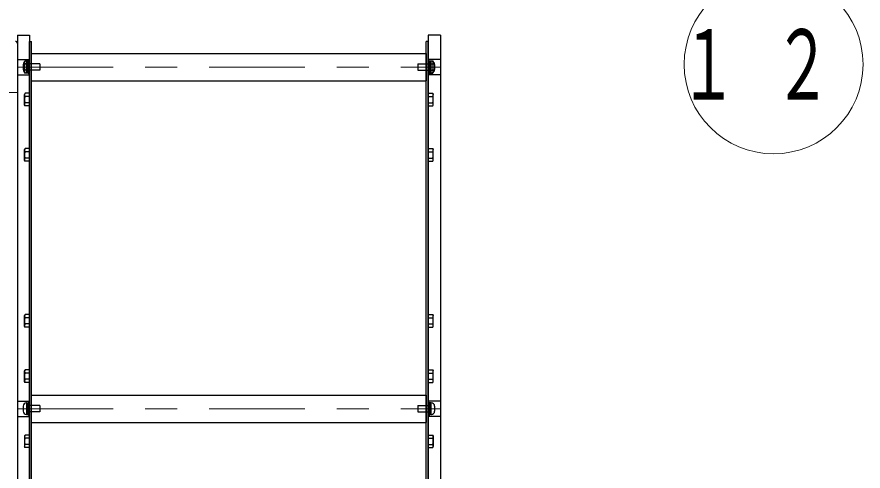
# Model space of a CAD drawing. Units: millimetres on the paper, scale 1:50. Extents: x -385 to 420, y 0 to 267.
# Drawn here: x -95.67 to -69.18, y 52.58 to 66.81 of the extents above; entities that cross this region are included whole.
import ezdxf

# ---------------------------------------------------------------- set-up
doc = ezdxf.new("R2010")
doc.units = ezdxf.units.MM
doc.linetypes.add('USER1', pattern=[4.5, 2.5, -2])
doc.linetypes.add('USER2', pattern=[6, 3, -1, 1, -1])
doc.layers.add('1_50', color=7, linetype='Continuous', lineweight=25)
doc.styles.add('ＭＳ ゴシック', font='')
doc.styles.get('ＭＳ ゴシック').set_extended_font_data('MS Gothic')

msp = doc.modelspace()

# ---------------------------------------------------------------- linework, layer by layer
at = {"layer": '1_50', "color": 131}
for p, q in [((-95.65, 66.238), (-95.65, 42.838)), ((-95.65, 66.238), (-95.27, 66.238)), ((-95.27, 66.238), (-95.27, 42.838)), ((-82.79, 66.238), (-82.79, 42.838)), ((-82.41, 66.238), (-82.79, 66.238)), ((-82.41, 66.238), (-82.41, 42.838)), ((-95.65, 65.978), (-95.65, 43.098)), ((-95.65, 65.478), (-95.27, 65.478)), ((-82.41, 65.478), (-82.79, 65.478)), ((-95.65, 64.998), (-95.27, 64.998)), ((-82.41, 64.998), (-82.79, 64.998)), ((-95.65, 54.778), (-95.27, 54.778)), ((-82.41, 54.778), (-82.79, 54.778)), ((-95.65, 54.298), (-95.27, 54.298)), ((-82.41, 54.298), (-82.79, 54.298))]:
    msp.add_line(p, q, dxfattribs=at)
at = {"layer": '1_50', "color": 4, "linetype": 'USER1', "lineweight": 13}
for p, q in [((-95.714, 66.038), (-95.65, 66.038)), ((-95.65, 66.038), (-95.65, 43.038)), ((-96.477, 64.438), (-95.65, 64.438))]:
    msp.add_line(p, q, dxfattribs=at)
at = {"layer": '1_50', "color": 4}
for p, q in [((-95.27, 43.038), (-95.27, 66.038)), ((-95.27, 66.038), (-95.206, 66.038)), ((-95.206, 43.038), (-95.206, 66.038)), ((-82.79, 66.038), (-82.854, 66.038)), ((-82.854, 43.038), (-82.854, 66.038)), ((-82.79, 43.038), (-82.79, 66.038)), ((-95.3, 65.448), (-95.3, 65.028)), ((-95.27, 65.448), (-95.3, 65.448)), ((-95.27, 65.448), (-95.27, 65.028)), ((-95.206, 64.811), (-95.206, 65.665)), ((-95.206, 65.665), (-82.854, 65.665)), ((-82.854, 65.665), (-82.854, 64.811)), ((-82.79, 65.448), (-82.79, 65.028)), ((-82.79, 65.448), (-82.76, 65.448)), ((-82.76, 65.448), (-82.76, 65.028)), ((-95.47, 65.318), (-95.47, 65.158)), ((-95.35, 65.418), (-95.37, 65.418)), ((-95.35, 65.054), (-95.35, 65.422)), ((-95.35, 65.422), (-95.3, 65.422)), ((-95.35, 65.418), (-95.35, 65.058)), ((-94.95, 65.338), (-95.35, 65.338)), ((-95.35, 65.252), (-95.3, 65.238)), ((-95.35, 65.238), (-95.3, 65.225)), ((-95.3, 65.054), (-95.3, 65.422)), ((-94.95, 65.338), (-94.95, 65.138)), ((-83.11, 65.338), (-83.11, 65.138)), ((-83.11, 65.338), (-82.71, 65.338)), ((-82.76, 65.054), (-82.76, 65.422)), ((-82.71, 65.422), (-82.76, 65.422)), ((-82.71, 65.252), (-82.76, 65.238)), ((-82.71, 65.238), (-82.76, 65.225)), ((-82.71, 65.054), (-82.71, 65.422)), ((-82.71, 65.418), (-82.71, 65.058)), ((-82.71, 65.418), (-82.69, 65.418)), ((-82.59, 65.318), (-82.59, 65.158)), ((-95.35, 65.058), (-95.37, 65.058)), ((-94.95, 65.138), (-95.35, 65.138)), ((-95.35, 65.054), (-95.3, 65.054)), ((-95.3, 65.028), (-95.27, 65.028)), ((-83.11, 65.138), (-82.71, 65.138)), ((-82.76, 65.028), (-82.79, 65.028)), ((-82.71, 65.054), (-82.76, 65.054)), ((-82.71, 65.058), (-82.69, 65.058)), ((-95.206, 64.811), (-82.854, 64.811)), ((-95.206, 54.111), (-95.206, 54.965)), ((-95.206, 54.965), (-82.854, 54.965)), ((-82.854, 54.965), (-82.854, 54.111)), ((-95.47, 54.618), (-95.47, 54.458)), ((-95.35, 54.718), (-95.37, 54.718)), ((-95.35, 54.354), (-95.35, 54.722)), ((-95.35, 54.722), (-95.3, 54.722)), ((-95.35, 54.718), (-95.35, 54.358)), ((-94.95, 54.638), (-95.35, 54.638)), ((-95.3, 54.748), (-95.3, 54.328)), ((-95.27, 54.748), (-95.3, 54.748)), ((-95.3, 54.354), (-95.3, 54.722)), ((-95.27, 54.748), (-95.27, 54.328)), ((-94.95, 54.638), (-94.95, 54.438)), ((-83.11, 54.638), (-83.11, 54.438)), ((-83.11, 54.638), (-82.71, 54.638)), ((-82.79, 54.748), (-82.79, 54.328)), ((-82.79, 54.748), (-82.76, 54.748)), ((-82.76, 54.748), (-82.76, 54.328)), ((-82.76, 54.354), (-82.76, 54.722)), ((-82.71, 54.722), (-82.76, 54.722)), ((-82.71, 54.354), (-82.71, 54.722)), ((-82.71, 54.718), (-82.71, 54.358)), ((-82.71, 54.718), (-82.69, 54.718)), ((-82.59, 54.618), (-82.59, 54.458)), ((-95.35, 54.358), (-95.37, 54.358)), ((-95.35, 54.552), (-95.3, 54.538)), ((-95.35, 54.538), (-95.3, 54.525)), ((-94.95, 54.438), (-95.35, 54.438)), ((-95.35, 54.354), (-95.3, 54.354)), ((-95.3, 54.328), (-95.27, 54.328)), ((-83.11, 54.438), (-82.71, 54.438)), ((-82.76, 54.328), (-82.79, 54.328)), ((-82.71, 54.552), (-82.76, 54.538)), ((-82.71, 54.538), (-82.76, 54.525)), ((-82.71, 54.354), (-82.76, 54.354)), ((-82.71, 54.358), (-82.69, 54.358)), ((-95.206, 54.111), (-82.854, 54.111))]:
    msp.add_line(p, q, dxfattribs=at)
at = {"layer": '1_50'}
for p, q in [((-95.411, 65.434), (-95.43, 65.403)), ((-95.27, 65.434), (-95.411, 65.434)), ((-95.27, 65.434), (-95.27, 65.042)), ((-82.79, 65.434), (-82.648, 65.434)), ((-82.79, 65.434), (-82.79, 65.042)), ((-82.648, 65.434), (-82.63, 65.403)), ((-95.43, 65.073), (-95.43, 65.403)), ((-95.27, 65.336), (-95.411, 65.336)), ((-82.79, 65.336), (-82.648, 65.336)), ((-82.63, 65.073), (-82.63, 65.403)), ((-95.411, 65.042), (-95.43, 65.073)), ((-95.27, 65.14), (-95.411, 65.14)), ((-95.27, 65.042), (-95.411, 65.042)), ((-82.79, 65.14), (-82.648, 65.14)), ((-82.79, 65.042), (-82.648, 65.042)), ((-82.648, 65.042), (-82.63, 65.073)), ((-95.411, 64.415), (-95.43, 64.383)), ((-95.43, 64.053), (-95.43, 64.383)), ((-95.27, 64.415), (-95.411, 64.415)), ((-95.27, 64.415), (-95.27, 64.022)), ((-82.79, 64.415), (-82.648, 64.415)), ((-82.79, 64.415), (-82.79, 64.022)), ((-82.648, 64.415), (-82.63, 64.383)), ((-82.63, 64.053), (-82.63, 64.383)), ((-95.27, 64.316), (-95.411, 64.316)), ((-95.27, 64.12), (-95.411, 64.12)), ((-82.79, 64.316), (-82.648, 64.316)), ((-82.79, 64.12), (-82.648, 64.12)), ((-95.411, 64.022), (-95.43, 64.053)), ((-95.27, 64.022), (-95.411, 64.022)), ((-82.79, 64.022), (-82.648, 64.022)), ((-82.648, 64.022), (-82.63, 64.053)), ((-95.411, 62.683), (-95.43, 62.651)), ((-95.43, 62.321), (-95.43, 62.651)), ((-95.27, 62.683), (-95.411, 62.683)), ((-95.27, 62.584), (-95.411, 62.584)), ((-95.27, 62.683), (-95.27, 62.29)), ((-82.79, 62.683), (-82.648, 62.683)), ((-82.79, 62.683), (-82.79, 62.29)), ((-82.79, 62.584), (-82.648, 62.584)), ((-82.648, 62.683), (-82.63, 62.651)), ((-82.63, 62.321), (-82.63, 62.651)), ((-95.411, 62.29), (-95.43, 62.321)), ((-95.27, 62.388), (-95.411, 62.388)), ((-95.27, 62.29), (-95.411, 62.29)), ((-82.79, 62.388), (-82.648, 62.388)), ((-82.79, 62.29), (-82.648, 62.29)), ((-82.648, 62.29), (-82.63, 62.321)), ((-95.411, 57.486), (-95.43, 57.455)), ((-95.27, 57.486), (-95.411, 57.486)), ((-95.27, 57.486), (-95.27, 57.094)), ((-82.79, 57.486), (-82.648, 57.486)), ((-82.79, 57.486), (-82.79, 57.094)), ((-82.648, 57.486), (-82.63, 57.455)), ((-95.43, 57.125), (-95.43, 57.455)), ((-95.27, 57.388), (-95.411, 57.388)), ((-82.79, 57.388), (-82.648, 57.388)), ((-82.63, 57.125), (-82.63, 57.455)), ((-95.411, 57.094), (-95.43, 57.125)), ((-95.27, 57.192), (-95.411, 57.192)), ((-95.27, 57.094), (-95.411, 57.094)), ((-82.79, 57.192), (-82.648, 57.192)), ((-82.79, 57.094), (-82.648, 57.094)), ((-82.648, 57.094), (-82.63, 57.125)), ((-95.411, 55.754), (-95.43, 55.723)), ((-95.43, 55.393), (-95.43, 55.723)), ((-95.27, 55.754), (-95.411, 55.754)), ((-95.27, 55.656), (-95.411, 55.656)), ((-95.27, 55.754), (-95.27, 55.362)), ((-82.79, 55.754), (-82.648, 55.754)), ((-82.79, 55.754), (-82.79, 55.362)), ((-82.79, 55.656), (-82.648, 55.656)), ((-82.648, 55.754), (-82.63, 55.723)), ((-82.63, 55.393), (-82.63, 55.723)), ((-95.411, 55.362), (-95.43, 55.393)), ((-95.27, 55.46), (-95.411, 55.46)), ((-82.79, 55.46), (-82.648, 55.46)), ((-82.648, 55.362), (-82.63, 55.393)), ((-95.27, 55.362), (-95.411, 55.362)), ((-82.79, 55.362), (-82.648, 55.362)), ((-95.411, 53.715), (-95.43, 53.683)), ((-95.43, 53.683), (-95.43, 53.353)), ((-95.27, 53.715), (-95.411, 53.715)), ((-95.27, 53.616), (-95.411, 53.616)), ((-95.27, 53.322), (-95.27, 53.715)), ((-82.79, 53.715), (-82.648, 53.715)), ((-82.79, 53.322), (-82.79, 53.715)), ((-82.79, 53.616), (-82.648, 53.616)), ((-82.648, 53.715), (-82.63, 53.683)), ((-82.63, 53.683), (-82.63, 53.353)), ((-95.411, 53.322), (-95.43, 53.353)), ((-95.27, 53.42), (-95.411, 53.42)), ((-95.27, 53.322), (-95.411, 53.322)), ((-82.79, 53.42), (-82.648, 53.42)), ((-82.79, 53.322), (-82.648, 53.322)), ((-82.648, 53.322), (-82.63, 53.353))]:
    msp.add_line(p, q, dxfattribs=at)
at = {"layer": '1_50', "color": 131, "linetype": 'USER2', "lineweight": 13}
for p, q in [((-95.65, 65.238), (-95.27, 65.238)), ((-82.41, 65.238), (-82.79, 65.238)), ((-95.65, 54.538), (-95.27, 54.538)), ((-82.41, 54.538), (-82.79, 54.538))]:
    msp.add_line(p, q, dxfattribs=at)
at = {"layer": '1_50', "color": 4, "linetype": 'USER2', "lineweight": 13}
for p, q in [((-95.65, 65.238), (-82.41, 65.238)), ((-95.27, 65.238), (-94.997, 65.238)), ((-82.79, 65.238), (-83.062, 65.238)), ((-95.65, 54.538), (-82.41, 54.538)), ((-95.27, 54.538), (-94.997, 54.538)), ((-82.79, 54.538), (-83.062, 54.538))]:
    msp.add_line(p, q, dxfattribs=at)
at = {"layer": '1_50', "lineweight": 13}
msp.add_circle((-71.976, 65.321), 2.8, dxfattribs=at)
at = {"layer": '1_50', "color": 131}
msp.add_arc((-95.71, 65.978), 0.06, 0, 90, dxfattribs=at)
at = {"layer": '1_50'}
for centre, radius, start, end in [((-95.34, 65.385), 0.0869, 145.6159, 214.3841), ((-82.719, 65.385), 0.0869, 325.6159, 34.3841), ((-95.102, 65.238), 0.325, 162.4121, 197.5879), ((-82.957, 65.238), 0.325, 342.4121, 17.5879), ((-95.34, 65.091), 0.0869, 145.6159, 214.3841), ((-82.719, 65.091), 0.0869, 325.6159, 34.3841), ((-95.34, 64.365), 0.0869, 145.6159, 214.3841), ((-82.719, 64.365), 0.0869, 325.6159, 34.3841), ((-95.102, 64.218), 0.325, 162.4121, 197.5879), ((-95.34, 64.071), 0.0869, 145.6159, 214.3841), ((-82.957, 64.218), 0.325, 342.4121, 17.5879), ((-82.719, 64.071), 0.0869, 325.6159, 34.3841), ((-95.34, 62.633), 0.0869, 145.6159, 214.3841), ((-95.102, 62.486), 0.325, 162.4121, 197.5879), ((-82.719, 62.633), 0.0869, 325.6159, 34.3841), ((-82.957, 62.486), 0.325, 342.4121, 17.5879), ((-95.34, 62.339), 0.0869, 145.6159, 214.3841), ((-82.719, 62.339), 0.0869, 325.6159, 34.3841), ((-95.34, 57.437), 0.0869, 145.6159, 214.3841), ((-82.719, 57.437), 0.0869, 325.6159, 34.3841), ((-95.102, 57.29), 0.325, 162.4121, 197.5879), ((-82.957, 57.29), 0.325, 342.4121, 17.5879), ((-95.34, 57.143), 0.0869, 145.6159, 214.3841), ((-82.719, 57.143), 0.0869, 325.6159, 34.3841), ((-95.34, 55.705), 0.0869, 145.6159, 214.3841), ((-95.102, 55.558), 0.325, 162.4121, 197.5879), ((-82.719, 55.705), 0.0869, 325.6159, 34.3841), ((-82.957, 55.558), 0.325, 342.4121, 17.5879), ((-95.34, 55.411), 0.0869, 145.6159, 214.3841), ((-82.719, 55.411), 0.0869, 325.6159, 34.3841), ((-95.34, 53.665), 0.0869, 145.6159, 214.3841), ((-95.102, 53.518), 0.325, 162.4121, 197.5879), ((-82.719, 53.665), 0.0869, 325.6159, 34.3841), ((-82.957, 53.518), 0.325, 342.4121, 17.5879), ((-95.34, 53.371), 0.0869, 145.6159, 214.3841), ((-82.719, 53.371), 0.0869, 325.6159, 34.3841)]:
    msp.add_arc(centre, radius, start, end, dxfattribs=at)
at = {"layer": '1_50', "color": 4}
for centre, start, end in [((-95.37, 65.318), 90, 180), ((-82.69, 65.318), 0, 90), ((-95.37, 65.158), 180, 270), ((-82.69, 65.158), 270, 0), ((-95.37, 54.618), 90, 180), ((-82.69, 54.618), 0, 90), ((-95.37, 54.458), 180, 270), ((-82.69, 54.458), 270, 0)]:
    msp.add_arc(centre, 0.1, start, end, dxfattribs=at)

# ---------------------------------------------------------------- texts
at = {"layer": '1_50', "insert": (-71.976, 65.321), "char_height": 2.199, "attachment_point": 5, "style": 'ＭＳ ゴシック'}
msp.add_mtext('\\T1.64;\\W0.6;１２', dxfattribs=at)

doc.saveas('drawing.dxf')
